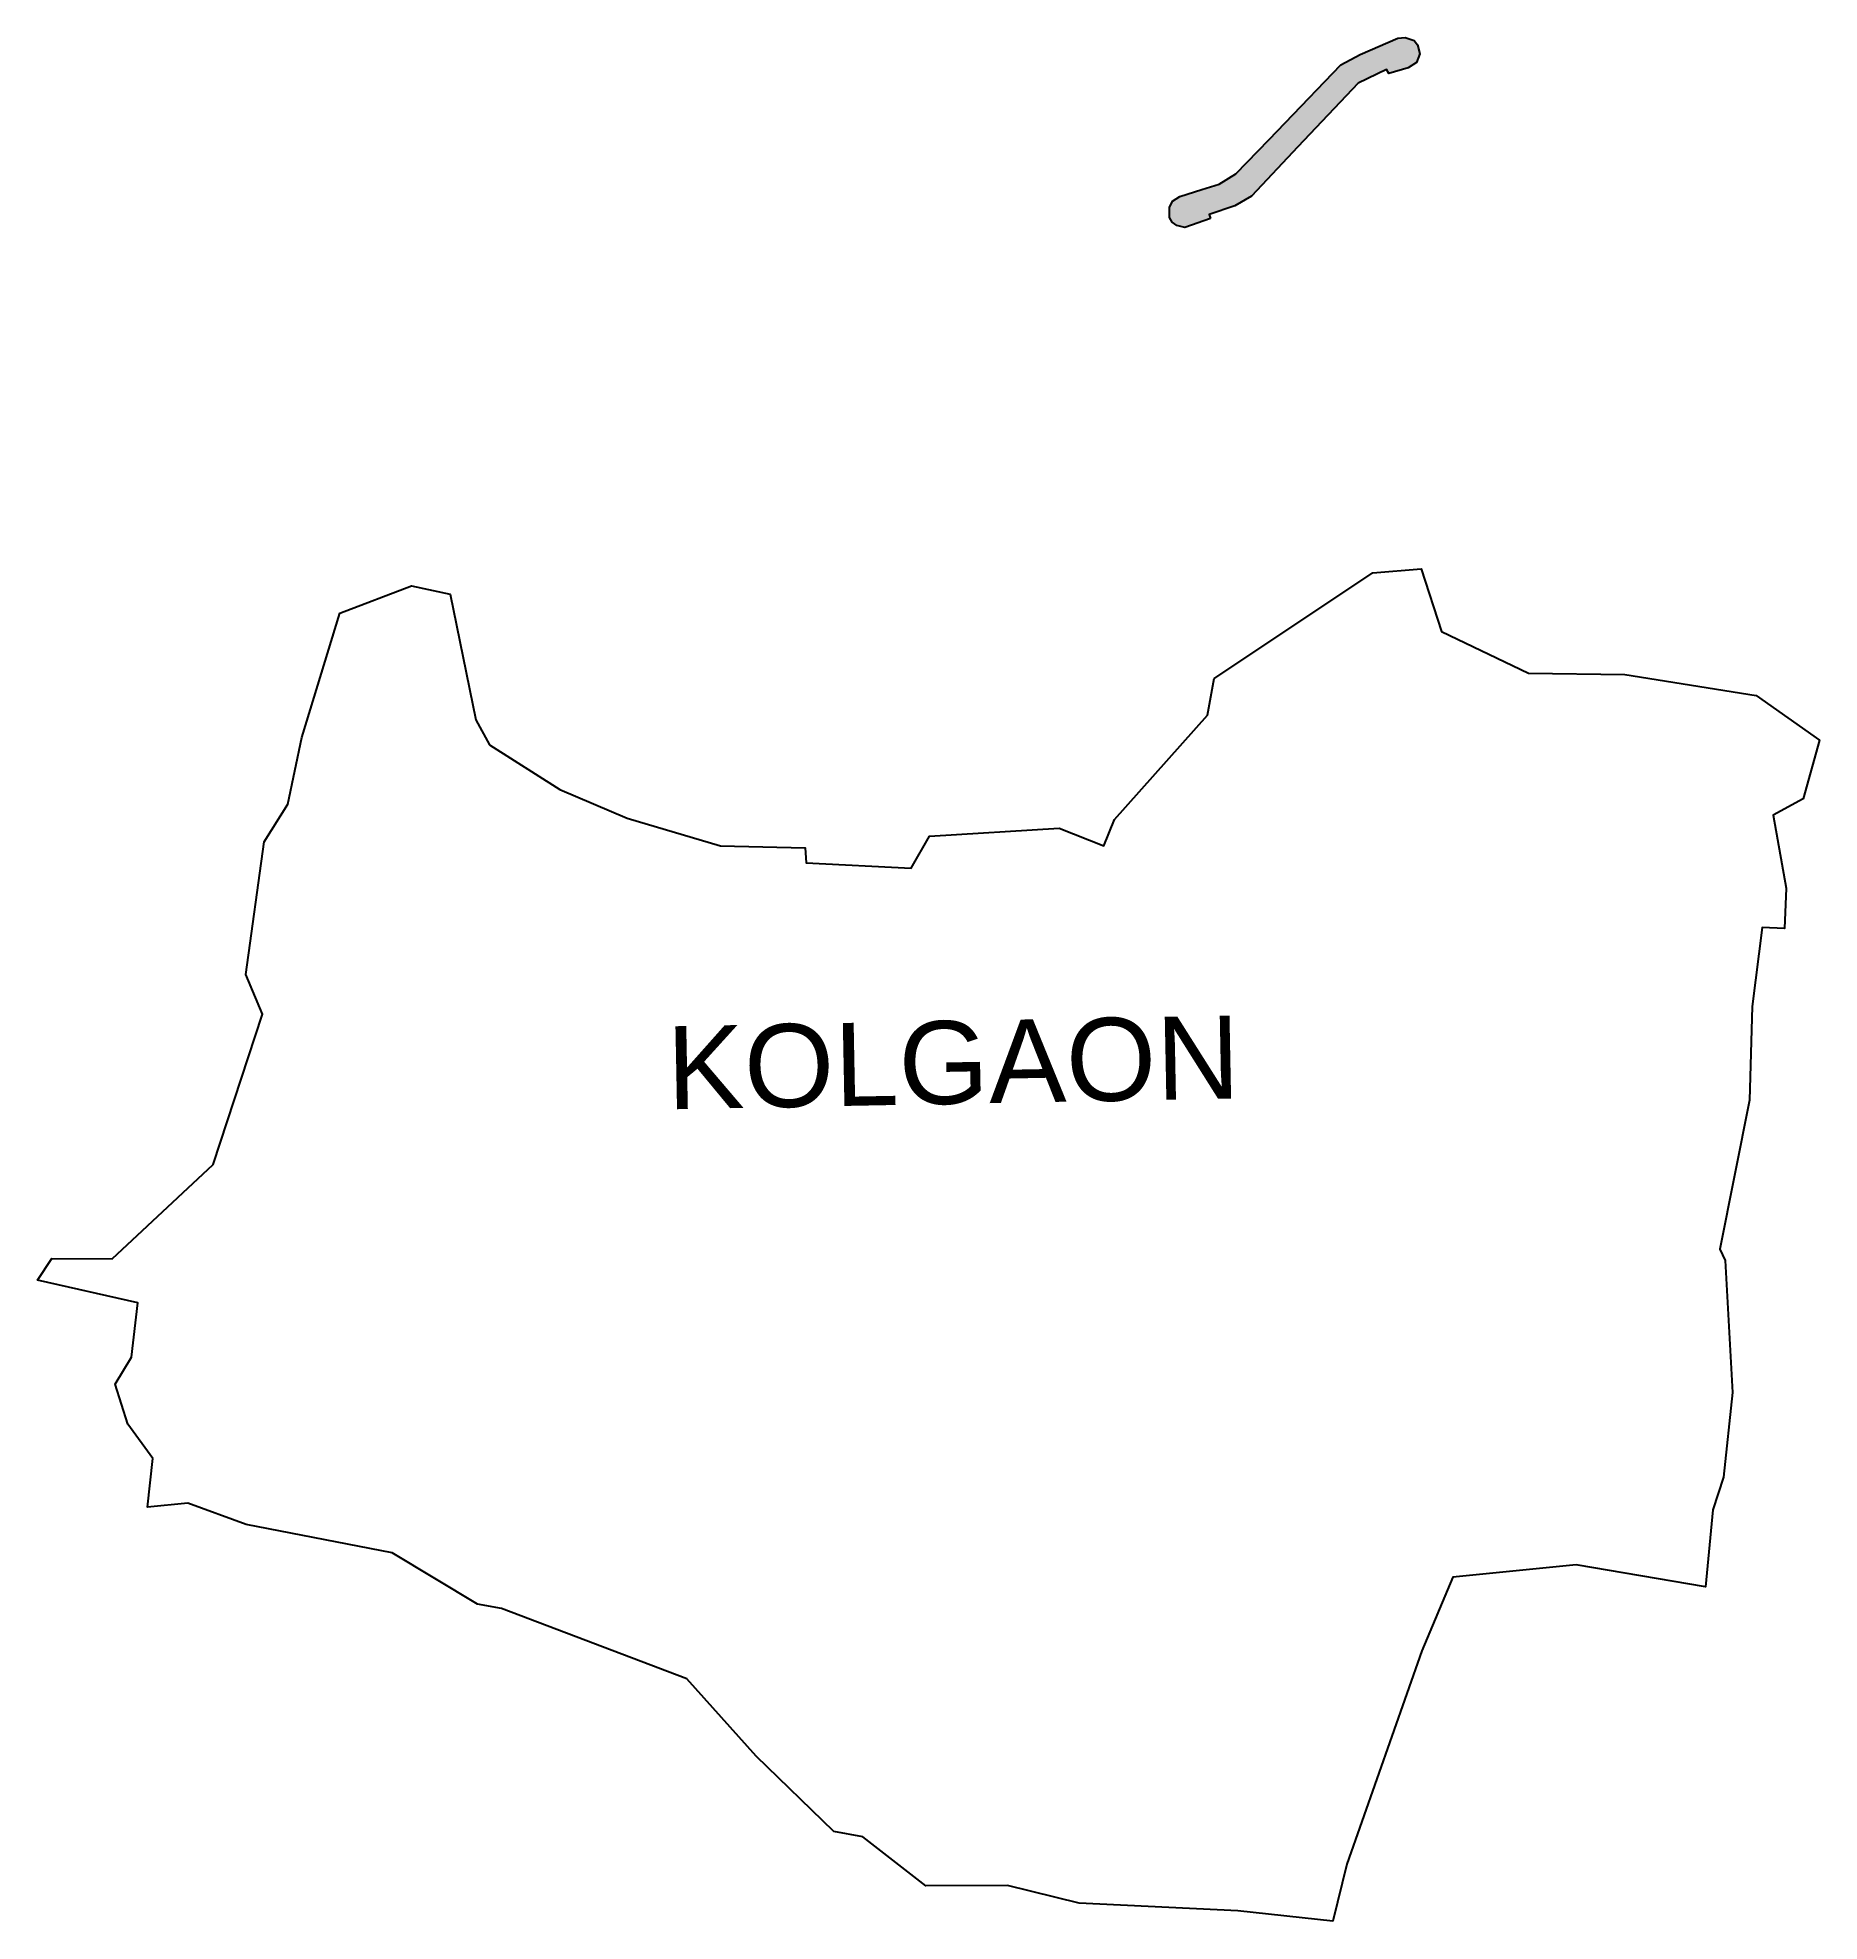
# Model space of a CAD drawing. Header units: metres. Extents: x 275043 to 277378, y 2078787 to 2081255.
import ezdxf

# ---------------------------------------------------------------- set-up
doc = ezdxf.new("R2010")
doc.units = ezdxf.units.M
doc.header["$MEASUREMENT"] = 0
for name, color, linetype in [('BREAKWATER', 6, 'Continuous'), ('village', 3, 'Continuous'), ('VILLAGE NAME', 250, 'Continuous')]:
    doc.layers.add(name, color=color, linetype=linetype)
doc.styles.get("Standard").update_dxf_attribs({"font": 'arial.ttf'})

msp = doc.modelspace()

# ---------------------------------------------------------------- hatches: boundary and pattern name
at = {"layer": 'BREAKWATER'}
h = msp.add_hatch(dxfattribs=at)
h.set_pattern_fill('ESCHER', color=256, scale=0.1)
h.set_pattern_definition([(60, (0, 0), (-3.0479999988, -7e-10), [2.794, -0.254]), (180, (0, 0), (1.524, -2.6396454294), [2.794, -0.254]), (300, (0, 0), (3.0479999988, -7e-10), [2.794, -0.254]), (60, (0.254, 0), (-3.0479999988, -7e-10), [0.508, -2.54]), (300, (0.254, 0), (3.0479999988, -7e-10), [0.508, -2.54]), (60, (-0.127, 0.22), (-3.0479999988, -7e-10), [0.508, -2.54]), (180, (-0.127, 0.22), (1.524, -2.6396454294), [0.508, -2.54]), (300, (-0.127, -0.22), (3.0479999988, -7e-10), [0.508, -2.54]), (180, (-0.127, -0.22), (1.524, -2.6396454294), [0.508, -2.54]), (60, (-1.016, 0), (-3.0479999988, -7e-10), [0.508, -2.54]), (300, (-1.016, 0), (3.0479999988, -7e-10), [0.508, -2.54]), (60, (0.508, -0.88), (-3.0479999988, -7e-10), [0.508, -2.54]), (180, (0.508, -0.88), (1.524, -2.6396454294), [0.508, -2.54]), (300, (0.508, 0.88), (3.0479999988, -7e-10), [0.508, -2.54]), (180, (0.508, 0.88), (1.524, -2.6396454294), [0.508, -2.54]), (0, (0.508, 0.44), (-1.524, 2.6396454294), [1.778, -1.27]), (0, (0.508, -0.44), (-1.524, 2.6396454294), [1.778, -1.27]), (120, (0.127, 0.66), (-3.0479999988, 7e-10), [1.778, -1.27]), (120, (-0.635, 0.22), (-3.0479999988, 7e-10), [1.778, -1.27]), (240, (-0.635, -0.22), (1.5239999988, -2.63964543), [1.778, -1.27]), (240, (0.127, -0.66), (1.5239999988, -2.63964543), [1.778, -1.27])])
h.paths.add_polyline_path([(276580.5, 2081018.3), (276546.6, 2081006.7), (276536.3, 2081009.2), (276529.9, 2081013.5), (276526.6, 2081019.8), (276526.8, 2081032.9), (276530.6, 2081041.2), (276540.1, 2081047.3), (276569, 2081056.2), (276591.6, 2081063.2), (276613.4, 2081076.7), (276657.1, 2081122), (276678.1, 2081143.8), (276751.1, 2081219.6), (276776.4, 2081233.1), (276825.8, 2081254.5), (276835.4, 2081255.3), (276847.5, 2081251.5), (276851.8, 2081245.8), (276854.7, 2081234.2), (276850.6, 2081222.7), (276839.6, 2081215.7), (276814.2, 2081208.4), (276811.1, 2081213.6), (276773.9, 2081195.6), (276695, 2081112.2), (276634.1, 2081047.7), (276612.4, 2081034.7), (276578.7, 2081023.7)])

# ---------------------------------------------------------------- linework, layer by layer
at = {"layer": 'BREAKWATER', "flags": 128}
msp.add_lwpolyline([(276580.5, 2081018.3), (276546.6, 2081006.7), (276536.3, 2081009.2), (276529.9, 2081013.5), (276526.6, 2081019.8), (276526.8, 2081032.9), (276530.6, 2081041.2), (276540.1, 2081047.3), (276569, 2081056.2), (276591.6, 2081063.2), (276613.4, 2081076.7), (276657.1, 2081122), (276678.1, 2081143.8), (276751.1, 2081219.6), (276776.4, 2081233.1), (276825.8, 2081254.5), (276835.4, 2081255.3), (276847.5, 2081251.5), (276851.8, 2081245.8), (276854.7, 2081234.2), (276850.6, 2081222.7), (276839.6, 2081215.7), (276814.2, 2081208.4), (276811.1, 2081213.6), (276773.9, 2081195.6), (276695, 2081112.2), (276634.1, 2081047.7), (276612.4, 2081034.7), (276578.7, 2081023.7), (276580.5, 2081018.3)], dxfattribs=at)
at = {"layer": 'village', "color": 3, "true_color": 0x00ff00}
msp.add_polyline3d([(275193.8, 2079393.2, 0), (275161.1, 2079438.3, 0), (275144.6, 2079490.8, 0), (275166.1, 2079526, 0), (275174.1, 2079597.3, 0), (275042.9, 2079627, 0), (275061.6, 2079655.3, 0), (275140.7, 2079654.7, 0), (275272.9, 2079778.6, 0), (275337.7, 2079975.5, 0), (275315.8, 2080027.6, 0), (275339.9, 2080201.3, 0), (275371, 2080250.9, 0), (275389.3, 2080338, 0), (275438.9, 2080501, 0), (275533.1, 2080536.7, 0), (275583.5, 2080526.1, 0), (275617.2, 2080361.1, 0), (275635.1, 2080328.6, 0), (275727.4, 2080270, 0), (275815.6, 2080232.3, 0), (275938.1, 2080196.2, 0), (276048.8, 2080193.5, 0), (276050.4, 2080173.8, 0), (276187.9, 2080166.7, 0), (276212, 2080208.8, 0), (276382, 2080219.4, 0), (276440.4, 2080196.3, 0), (276454.5, 2080230.7, 0), (276576.6, 2080367.4, 0), (276585, 2080415.3, 0), (276793.2, 2080553.8, 0), (276856.7, 2080559, 0), (276883.1, 2080477.1, 0), (276997.3, 2080422.3, 0), (277123.4, 2080420.9, 0), (277295.6, 2080393, 0), (277378.5, 2080334.8, 0), (277357.3, 2080257.7, 0), (277318, 2080236.5, 0), (277334.9, 2080140.8, 0), (277333, 2080087.8, 0), (277303.7, 2080089.2, 0), (277290.6, 2079985.4, 0), (277287.1, 2079862.7, 0), (277247.9, 2079667.4, 0), (277254.9, 2079652.7, 0), (277264.6, 2079479.9, 0), (277252.7, 2079368.7, 0), (277238.8, 2079325.8, 0), (277229.1, 2079224.9, 0), (277059.5, 2079253.7, 0), (276898.1, 2079237.8, 0), (276857.5, 2079141, 0), (276759, 2078861.4, 0), (276740.7, 2078786.7, 0), (276616.2, 2078800.6, 0), (276408, 2078810.4, 0), (276314.3, 2078833.7, 0), (276207.2, 2078833.3, 0), (276124.6, 2078897.4, 0), (276086.7, 2078904.3, 0), (275984.6, 2079003.2, 0), (275893.9, 2079104.5, 0), (275650.9, 2079196.7, 0), (275619.4, 2079202.2, 0), (275507.7, 2079269.7, 0), (275316.4, 2079306.6, 0), (275239.7, 2079334.9, 0), (275187.1, 2079329.6, 0)], close=True, dxfattribs=at)

# ---------------------------------------------------------------- texts
at = {"layer": 'VILLAGE NAME', "insert": (275866.5, 2079959.5), "char_height": 108.748, "attachment_point": 1, "rotation": 1.1028}
msp.add_mtext_dynamic_manual_height_columns('{\\fArial|b0|i0|c0|p34;KOLGAON}', width=726.929, gutter_width=543.7, heights=[0], dxfattribs=at)

doc.saveas('drawing.dxf')
